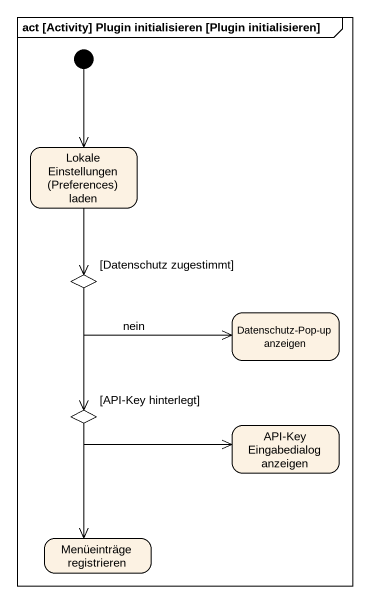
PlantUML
@startuml
mainframe act [Activity] Plugin initialisieren [Plugin initialisieren]
hide empty description
state "Lokale Einstellungen (Preferences) laden" as Lokale_Einstellungen
state "[Datenschutz zugestimmt]" as Datenschutz_zugestimmt <<choice>>
state "Datenschutz-Pop-up anzeigen" as Datenschutz_Pop_up_anzeigen
state "[API-Key hinterlegt]" as API_Key_hinterlegt <<choice>>
state "API-Key Eingabedialog anzeigen" as API_Key_Eingabedialog
state "Menüeinträge registrieren" as Menüeinträge_registrieren
[*] --> Lokale_Einstellungen
Lokale_Einstellungen --> Datenschutz_zugestimmt
Datenschutz_zugestimmt -right-> Datenschutz_Pop_up_anzeigen : nein
Datenschutz_zugestimmt --> API_Key_hinterlegt
API_Key_hinterlegt -right-> API_Key_Eingabedialog
API_Key_hinterlegt --> Menüeinträge_registrieren
@enduml
